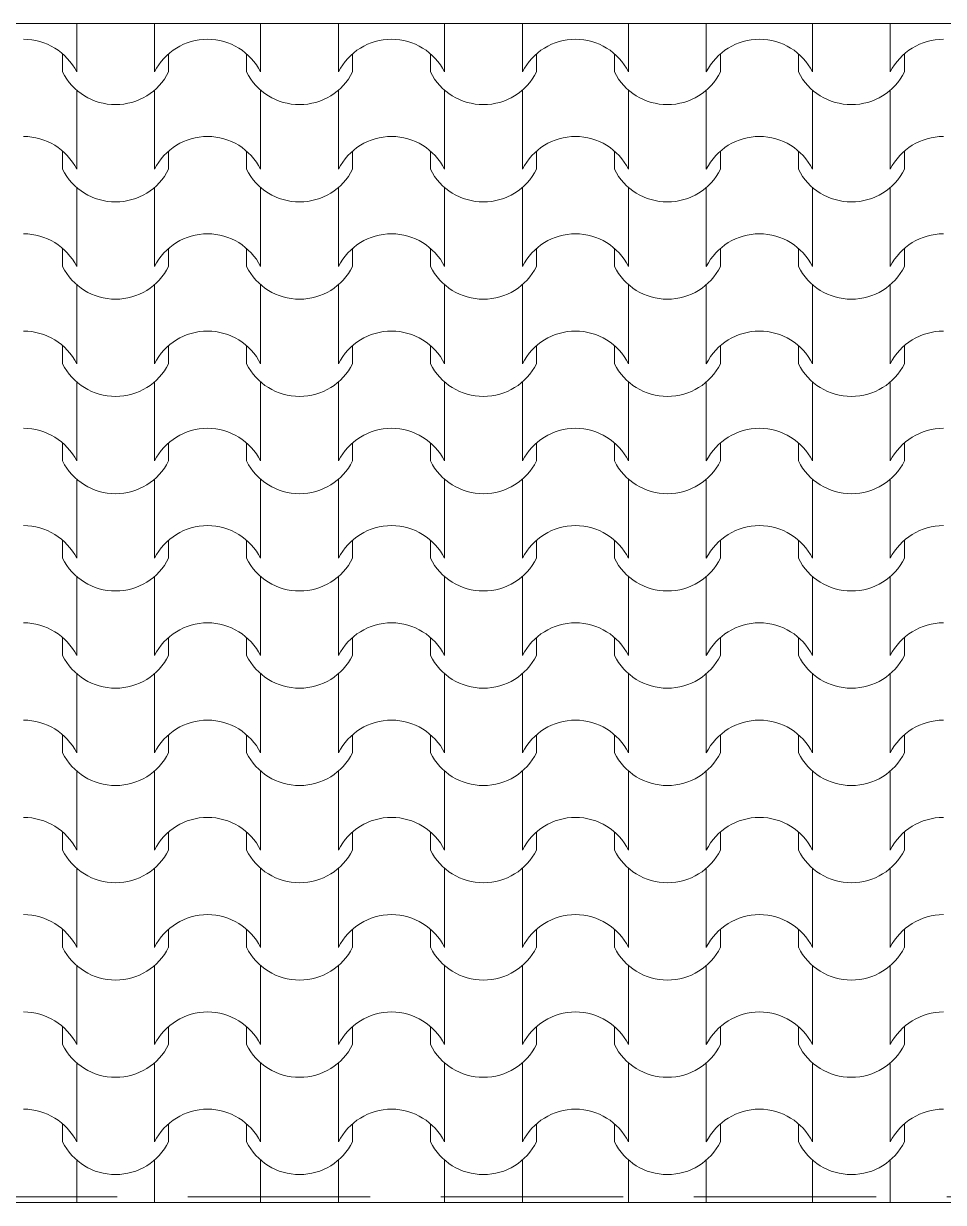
# Model space of a CAD drawing. Header units: millimetres. Extents: x 323482 to 503016, y 8175 to 72038.
# Drawn here: x 465978 to 467401, y 32468 to 34290 of the extents above; entities that cross this region are included whole.
import ezdxf

# ---------------------------------------------------------------- set-up
doc = ezdxf.new("R2010")
doc.units = ezdxf.units.MM
doc.header["$MEASUREMENT"] = 0
doc.linetypes.add('Hidden Line', pattern=[391.222223, 282.222223, -109])
doc.layers.add('2D Drafting - General_Pen_No__101', color=252, linetype='Continuous', lineweight=13)
doc.layers.add('Shell - Roof_Pen_No__120', color=7, linetype='Continuous', lineweight=13)
doc.layers.add('Structural - Bearing_Pen_No__83', color=7, linetype='Continuous', lineweight=13, true_color=0xff9955)

# ---------------------------------------------------------------- blocks, each defined once
blk = doc.blocks.new('*X4')
at = {"layer": '2D Drafting - General_Pen_No__101', "color": 252, "linetype": 'Continuous', "lineweight": 13}
for p, q in [((466060.4, 34290.4), (466060.4, 34276.6)), ((466060.4, 34276.6), (466060.4, 34215.7)), ((466180.6, 34290.4), (466180.6, 34276.6)), ((466180.6, 34276.6), (466180.6, 34215.7)), ((466344.8, 34290.4), (466344.8, 34276.6)), ((466344.8, 34276.6), (466344.8, 34215.7)), ((466465.1, 34290.4), (466465.1, 34276.6)), ((466465.1, 34276.6), (466465.1, 34215.7)), ((466629.3, 34290.4), (466629.3, 34276.6)), ((466629.3, 34276.6), (466629.3, 34215.7)), ((466749.6, 34290.4), (466749.6, 34276.6)), ((466749.6, 34276.6), (466749.6, 34215.7)), ((466913.8, 34290.4), (466913.8, 34276.6)), ((466913.8, 34276.6), (466913.8, 34215.7)), ((467034, 34290.4), (467034, 34276.6)), ((467034, 34276.6), (467034, 34215.7)), ((467198.3, 34290.4), (467198.3, 34276.6)), ((467198.3, 34276.6), (467198.3, 34215.7)), ((467318.5, 34290.4), (467318.5, 34276.6)), ((467318.5, 34276.6), (467318.5, 34215.7)), ((466038.4, 34243.7), (466038.4, 34215.7)), ((466202.6, 34243.7), (466202.6, 34215.7)), ((466322.8, 34243.7), (466322.8, 34215.7)), ((466487.1, 34243.7), (466487.1, 34215.7)), ((466607.3, 34243.7), (466607.3, 34215.7)), ((466771.6, 34243.7), (466771.6, 34215.7)), ((466891.8, 34243.7), (466891.8, 34215.7)), ((467056, 34243.7), (467056, 34215.7)), ((467176.3, 34243.7), (467176.3, 34215.7)), ((467340.5, 34243.7), (467340.5, 34215.7)), ((466060.4, 34187.3), (466060.4, 34126.3)), ((466180.6, 34187.3), (466180.6, 34126.3)), ((466344.8, 34187.3), (466344.8, 34126.3)), ((466465.1, 34187.3), (466465.1, 34126.3)), ((466629.3, 34187.3), (466629.3, 34126.3)), ((466749.6, 34187.3), (466749.6, 34126.3)), ((466913.8, 34187.3), (466913.8, 34126.3)), ((467034, 34187.3), (467034, 34126.3)), ((467198.3, 34187.3), (467198.3, 34126.3)), ((467318.5, 34187.3), (467318.5, 34126.3)), ((466060.4, 34126.3), (466060.4, 34065.3)), ((466180.6, 34126.3), (466180.6, 34065.3)), ((466344.8, 34126.3), (466344.8, 34065.3)), ((466465.1, 34126.3), (466465.1, 34065.3)), ((466629.3, 34126.3), (466629.3, 34065.3)), ((466749.6, 34126.3), (466749.6, 34065.3)), ((466913.8, 34126.3), (466913.8, 34065.3)), ((467034, 34126.3), (467034, 34065.3)), ((467198.3, 34126.3), (467198.3, 34065.3)), ((467318.5, 34126.3), (467318.5, 34065.3)), ((466038.4, 34093.4), (466038.4, 34065.3)), ((466202.6, 34093.4), (466202.6, 34065.3)), ((466322.8, 34093.4), (466322.8, 34065.3)), ((466487.1, 34093.4), (466487.1, 34065.3)), ((466607.3, 34093.4), (466607.3, 34065.3)), ((466771.6, 34093.4), (466771.6, 34065.3)), ((466891.8, 34093.4), (466891.8, 34065.3)), ((467056, 34093.4), (467056, 34065.3)), ((467176.3, 34093.4), (467176.3, 34065.3)), ((467340.5, 34093.4), (467340.5, 34065.3)), ((466060.4, 34036.9), (466060.4, 33976)), ((466180.6, 34036.9), (466180.6, 33976)), ((466344.8, 34036.9), (466344.8, 33976)), ((466465.1, 34036.9), (466465.1, 33976)), ((466629.3, 34036.9), (466629.3, 33976)), ((466749.6, 34036.9), (466749.6, 33976)), ((466913.8, 34036.9), (466913.8, 33976)), ((467034, 34036.9), (467034, 33976)), ((467198.3, 34036.9), (467198.3, 33976)), ((467318.5, 34036.9), (467318.5, 33976)), ((466060.4, 33976), (466060.4, 33915)), ((466180.6, 33976), (466180.6, 33915)), ((466344.8, 33976), (466344.8, 33915)), ((466465.1, 33976), (466465.1, 33915)), ((466629.3, 33976), (466629.3, 33915)), ((466749.6, 33976), (466749.6, 33915)), ((466913.8, 33976), (466913.8, 33915)), ((467034, 33976), (467034, 33915)), ((467198.3, 33976), (467198.3, 33915)), ((467318.5, 33976), (467318.5, 33915)), ((466038.4, 33943), (466038.4, 33915)), ((466202.6, 33943), (466202.6, 33915)), ((466322.8, 33943), (466322.8, 33915)), ((466487.1, 33943), (466487.1, 33915)), ((466607.3, 33943), (466607.3, 33915)), ((466771.6, 33943), (466771.6, 33915)), ((466891.8, 33943), (466891.8, 33915)), ((467056, 33943), (467056, 33915)), ((467176.3, 33943), (467176.3, 33915)), ((467340.5, 33943), (467340.5, 33915)), ((466060.4, 33886.6), (466060.4, 33825.6)), ((466180.6, 33886.6), (466180.6, 33825.6)), ((466344.8, 33886.6), (466344.8, 33825.6)), ((466465.1, 33886.6), (466465.1, 33825.6)), ((466629.3, 33886.6), (466629.3, 33825.6)), ((466749.6, 33886.6), (466749.6, 33825.6)), ((466913.8, 33886.6), (466913.8, 33825.6)), ((467034, 33886.6), (467034, 33825.6)), ((467198.3, 33886.6), (467198.3, 33825.6)), ((467318.5, 33886.6), (467318.5, 33825.6)), ((466060.4, 33825.6), (466060.4, 33764.7)), ((466180.6, 33825.6), (466180.6, 33764.7)), ((466344.8, 33825.6), (466344.8, 33764.7)), ((466465.1, 33825.6), (466465.1, 33764.7)), ((466629.3, 33825.6), (466629.3, 33764.7)), ((466749.6, 33825.6), (466749.6, 33764.7)), ((466913.8, 33825.6), (466913.8, 33764.7)), ((467034, 33825.6), (467034, 33764.7)), ((467198.3, 33825.6), (467198.3, 33764.7)), ((467318.5, 33825.6), (467318.5, 33764.7)), ((466038.4, 33792.7), (466038.4, 33764.7)), ((466202.6, 33792.7), (466202.6, 33764.7)), ((466322.8, 33792.7), (466322.8, 33764.7)), ((466487.1, 33792.7), (466487.1, 33764.7)), ((466607.3, 33792.7), (466607.3, 33764.7)), ((466771.6, 33792.7), (466771.6, 33764.7)), ((466891.8, 33792.7), (466891.8, 33764.7)), ((467056, 33792.7), (467056, 33764.7)), ((467176.3, 33792.7), (467176.3, 33764.7)), ((467340.5, 33792.7), (467340.5, 33764.7)), ((466060.4, 33736.3), (466060.4, 33675.3)), ((466180.6, 33736.3), (466180.6, 33675.3)), ((466344.8, 33736.3), (466344.8, 33675.3)), ((466465.1, 33736.3), (466465.1, 33675.3)), ((466629.3, 33736.3), (466629.3, 33675.3)), ((466749.6, 33736.3), (466749.6, 33675.3)), ((466913.8, 33736.3), (466913.8, 33675.3)), ((467034, 33736.3), (467034, 33675.3)), ((467198.3, 33736.3), (467198.3, 33675.3)), ((467318.5, 33736.3), (467318.5, 33675.3)), ((466060.4, 33675.3), (466060.4, 33614.3)), ((466180.6, 33675.3), (466180.6, 33614.3)), ((466344.8, 33675.3), (466344.8, 33614.3)), ((466465.1, 33675.3), (466465.1, 33614.3)), ((466629.3, 33675.3), (466629.3, 33614.3)), ((466749.6, 33675.3), (466749.6, 33614.3)), ((466913.8, 33675.3), (466913.8, 33614.3)), ((467034, 33675.3), (467034, 33614.3)), ((467198.3, 33675.3), (467198.3, 33614.3)), ((467318.5, 33675.3), (467318.5, 33614.3)), ((466038.4, 33642.3), (466038.4, 33614.3)), ((466202.6, 33642.3), (466202.6, 33614.3)), ((466322.8, 33642.3), (466322.8, 33614.3)), ((466487.1, 33642.3), (466487.1, 33614.3)), ((466607.3, 33642.3), (466607.3, 33614.3)), ((466771.6, 33642.3), (466771.6, 33614.3)), ((466891.8, 33642.3), (466891.8, 33614.3)), ((467056, 33642.3), (467056, 33614.3)), ((467176.3, 33642.3), (467176.3, 33614.3)), ((467340.5, 33642.3), (467340.5, 33614.3)), ((466060.4, 33585.9), (466060.4, 33524.9)), ((466180.6, 33585.9), (466180.6, 33524.9)), ((466344.8, 33585.9), (466344.8, 33524.9)), ((466465.1, 33585.9), (466465.1, 33524.9)), ((466629.3, 33585.9), (466629.3, 33524.9)), ((466749.6, 33585.9), (466749.6, 33524.9)), ((466913.8, 33585.9), (466913.8, 33524.9)), ((467034, 33585.9), (467034, 33524.9)), ((467198.3, 33585.9), (467198.3, 33524.9)), ((467318.5, 33585.9), (467318.5, 33524.9)), ((466060.4, 33524.9), (466060.4, 33464)), ((466180.6, 33524.9), (466180.6, 33464)), ((466344.8, 33524.9), (466344.8, 33464)), ((466465.1, 33524.9), (466465.1, 33464)), ((466629.3, 33524.9), (466629.3, 33464)), ((466749.6, 33524.9), (466749.6, 33464)), ((466913.8, 33524.9), (466913.8, 33464)), ((467034, 33524.9), (467034, 33464)), ((467198.3, 33524.9), (467198.3, 33464)), ((467318.5, 33524.9), (467318.5, 33464)), ((466038.4, 33492), (466038.4, 33464)), ((466202.6, 33492), (466202.6, 33464)), ((466322.8, 33492), (466322.8, 33464)), ((466487.1, 33492), (466487.1, 33464)), ((466607.3, 33492), (466607.3, 33464)), ((466771.6, 33492), (466771.6, 33464)), ((466891.8, 33492), (466891.8, 33464)), ((467056, 33492), (467056, 33464)), ((467176.3, 33492), (467176.3, 33464)), ((467340.5, 33492), (467340.5, 33464)), ((466060.4, 33435.6), (466060.4, 33374.6)), ((466180.6, 33435.6), (466180.6, 33374.6)), ((466344.8, 33435.6), (466344.8, 33374.6)), ((466465.1, 33435.6), (466465.1, 33374.6)), ((466629.3, 33435.6), (466629.3, 33374.6)), ((466749.6, 33435.6), (466749.6, 33374.6)), ((466913.8, 33435.6), (466913.8, 33374.6)), ((467034, 33435.6), (467034, 33374.6)), ((467198.3, 33435.6), (467198.3, 33374.6)), ((467318.5, 33435.6), (467318.5, 33374.6)), ((466060.4, 33374.6), (466060.4, 33313.6)), ((466180.6, 33374.6), (466180.6, 33313.6)), ((466344.8, 33374.6), (466344.8, 33313.6)), ((466465.1, 33374.6), (466465.1, 33313.6)), ((466629.3, 33374.6), (466629.3, 33313.6)), ((466749.6, 33374.6), (466749.6, 33313.6)), ((466913.8, 33374.6), (466913.8, 33313.6)), ((467034, 33374.6), (467034, 33313.6)), ((467198.3, 33374.6), (467198.3, 33313.6)), ((467318.5, 33374.6), (467318.5, 33313.6)), ((466038.4, 33341.7), (466038.4, 33313.6)), ((466202.6, 33341.7), (466202.6, 33313.6)), ((466322.8, 33341.7), (466322.8, 33313.6)), ((466487.1, 33341.7), (466487.1, 33313.6)), ((466607.3, 33341.7), (466607.3, 33313.6)), ((466771.6, 33341.7), (466771.6, 33313.6)), ((466891.8, 33341.7), (466891.8, 33313.6)), ((467056, 33341.7), (467056, 33313.6)), ((467176.3, 33341.7), (467176.3, 33313.6)), ((467340.5, 33341.7), (467340.5, 33313.6)), ((466060.4, 33285.2), (466060.4, 33224.3)), ((466180.6, 33285.2), (466180.6, 33224.3)), ((466344.8, 33285.2), (466344.8, 33224.3)), ((466465.1, 33285.2), (466465.1, 33224.3)), ((466629.3, 33285.2), (466629.3, 33224.3)), ((466749.6, 33285.2), (466749.6, 33224.3)), ((466913.8, 33285.2), (466913.8, 33224.3)), ((467034, 33285.2), (467034, 33224.3)), ((467198.3, 33285.2), (467198.3, 33224.3)), ((467318.5, 33285.2), (467318.5, 33224.3)), ((466060.4, 33224.3), (466060.4, 33163.3)), ((466180.6, 33224.3), (466180.6, 33163.3)), ((466344.8, 33224.3), (466344.8, 33163.3)), ((466465.1, 33224.3), (466465.1, 33163.3)), ((466629.3, 33224.3), (466629.3, 33163.3)), ((466749.6, 33224.3), (466749.6, 33163.3)), ((466913.8, 33224.3), (466913.8, 33163.3)), ((467034, 33224.3), (467034, 33163.3)), ((467198.3, 33224.3), (467198.3, 33163.3)), ((467318.5, 33224.3), (467318.5, 33163.3)), ((466038.4, 33191.3), (466038.4, 33163.3)), ((466202.6, 33191.3), (466202.6, 33163.3)), ((466322.8, 33191.3), (466322.8, 33163.3)), ((466487.1, 33191.3), (466487.1, 33163.3)), ((466607.3, 33191.3), (466607.3, 33163.3)), ((466771.6, 33191.3), (466771.6, 33163.3)), ((466891.8, 33191.3), (466891.8, 33163.3)), ((467056, 33191.3), (467056, 33163.3)), ((467176.3, 33191.3), (467176.3, 33163.3)), ((467340.5, 33191.3), (467340.5, 33163.3)), ((466060.4, 33134.9), (466060.4, 33073.9)), ((466180.6, 33134.9), (466180.6, 33073.9)), ((466344.8, 33134.9), (466344.8, 33073.9)), ((466465.1, 33134.9), (466465.1, 33073.9)), ((466629.3, 33134.9), (466629.3, 33073.9)), ((466749.6, 33134.9), (466749.6, 33073.9)), ((466913.8, 33134.9), (466913.8, 33073.9)), ((467034, 33134.9), (467034, 33073.9)), ((467198.3, 33134.9), (467198.3, 33073.9)), ((467318.5, 33134.9), (467318.5, 33073.9)), ((466060.4, 33073.9), (466060.4, 33013)), ((466180.6, 33073.9), (466180.6, 33013)), ((466344.8, 33073.9), (466344.8, 33013)), ((466465.1, 33073.9), (466465.1, 33013)), ((466629.3, 33073.9), (466629.3, 33013)), ((466749.6, 33073.9), (466749.6, 33013)), ((466913.8, 33073.9), (466913.8, 33013)), ((467034, 33073.9), (467034, 33013)), ((467198.3, 33073.9), (467198.3, 33013)), ((467318.5, 33073.9), (467318.5, 33013)), ((466038.4, 33041), (466038.4, 33013)), ((466202.6, 33041), (466202.6, 33013)), ((466322.8, 33041), (466322.8, 33013)), ((466487.1, 33041), (466487.1, 33013)), ((466607.3, 33041), (466607.3, 33013)), ((466771.6, 33041), (466771.6, 33013)), ((466891.8, 33041), (466891.8, 33013)), ((467056, 33041), (467056, 33013)), ((467176.3, 33041), (467176.3, 33013)), ((467340.5, 33041), (467340.5, 33013)), ((466060.4, 32984.6), (466060.4, 32923.6)), ((466180.6, 32984.6), (466180.6, 32923.6)), ((466344.8, 32984.6), (466344.8, 32923.6)), ((466465.1, 32984.6), (466465.1, 32923.6)), ((466629.3, 32984.6), (466629.3, 32923.6)), ((466749.6, 32984.6), (466749.6, 32923.6)), ((466913.8, 32984.6), (466913.8, 32923.6)), ((467034, 32984.6), (467034, 32923.6)), ((467198.3, 32984.6), (467198.3, 32923.6)), ((467318.5, 32984.6), (467318.5, 32923.6)), ((466060.4, 32923.6), (466060.4, 32862.6)), ((466180.6, 32923.6), (466180.6, 32862.6)), ((466344.8, 32923.6), (466344.8, 32862.6)), ((466465.1, 32923.6), (466465.1, 32862.6)), ((466629.3, 32923.6), (466629.3, 32862.6)), ((466749.6, 32923.6), (466749.6, 32862.6)), ((466913.8, 32923.6), (466913.8, 32862.6)), ((467034, 32923.6), (467034, 32862.6)), ((467198.3, 32923.6), (467198.3, 32862.6)), ((467318.5, 32923.6), (467318.5, 32862.6)), ((466038.4, 32890.7), (466038.4, 32862.6)), ((466202.6, 32890.7), (466202.6, 32862.6)), ((466322.8, 32890.7), (466322.8, 32862.6)), ((466487.1, 32890.7), (466487.1, 32862.6)), ((466607.3, 32890.7), (466607.3, 32862.6)), ((466771.6, 32890.7), (466771.6, 32862.6)), ((466891.8, 32890.7), (466891.8, 32862.6)), ((467056, 32890.7), (467056, 32862.6)), ((467176.3, 32890.7), (467176.3, 32862.6)), ((467340.5, 32890.7), (467340.5, 32862.6)), ((466060.4, 32834.2), (466060.4, 32773.3)), ((466180.6, 32834.2), (466180.6, 32773.3)), ((466344.8, 32834.2), (466344.8, 32773.3)), ((466465.1, 32834.2), (466465.1, 32773.3)), ((466629.3, 32834.2), (466629.3, 32773.3)), ((466749.6, 32834.2), (466749.6, 32773.3)), ((466913.8, 32834.2), (466913.8, 32773.3)), ((467034, 32834.2), (467034, 32773.3)), ((467198.3, 32834.2), (467198.3, 32773.3)), ((467318.5, 32834.2), (467318.5, 32773.3)), ((466060.4, 32773.3), (466060.4, 32712.3)), ((466180.6, 32773.3), (466180.6, 32712.3)), ((466344.8, 32773.3), (466344.8, 32712.3)), ((466465.1, 32773.3), (466465.1, 32712.3)), ((466629.3, 32773.3), (466629.3, 32712.3)), ((466749.6, 32773.3), (466749.6, 32712.3)), ((466913.8, 32773.3), (466913.8, 32712.3)), ((467034, 32773.3), (467034, 32712.3)), ((467198.3, 32773.3), (467198.3, 32712.3)), ((467318.5, 32773.3), (467318.5, 32712.3)), ((466038.4, 32740.3), (466038.4, 32712.3)), ((466202.6, 32740.3), (466202.6, 32712.3)), ((466322.8, 32740.3), (466322.8, 32712.3)), ((466487.1, 32740.3), (466487.1, 32712.3)), ((466607.3, 32740.3), (466607.3, 32712.3)), ((466771.6, 32740.3), (466771.6, 32712.3)), ((466891.8, 32740.3), (466891.8, 32712.3)), ((467056, 32740.3), (467056, 32712.3)), ((467176.3, 32740.3), (467176.3, 32712.3)), ((467340.5, 32740.3), (467340.5, 32712.3)), ((466060.4, 32683.9), (466060.4, 32622.9)), ((466180.6, 32683.9), (466180.6, 32622.9)), ((466344.8, 32683.9), (466344.8, 32622.9)), ((466465.1, 32683.9), (466465.1, 32622.9)), ((466629.3, 32683.9), (466629.3, 32622.9)), ((466749.6, 32683.9), (466749.6, 32622.9)), ((466913.8, 32683.9), (466913.8, 32622.9)), ((467034, 32683.9), (467034, 32622.9)), ((467198.3, 32683.9), (467198.3, 32622.9)), ((467318.5, 32683.9), (467318.5, 32622.9)), ((466060.4, 32622.9), (466060.4, 32562)), ((466180.6, 32622.9), (466180.6, 32562)), ((466344.8, 32622.9), (466344.8, 32562)), ((466465.1, 32622.9), (466465.1, 32562)), ((466629.3, 32622.9), (466629.3, 32562)), ((466749.6, 32622.9), (466749.6, 32562)), ((466913.8, 32622.9), (466913.8, 32562)), ((467034, 32622.9), (467034, 32562)), ((467198.3, 32622.9), (467198.3, 32562)), ((467318.5, 32622.9), (467318.5, 32562)), ((466038.4, 32590), (466038.4, 32562)), ((466202.6, 32590), (466202.6, 32562)), ((466322.8, 32590), (466322.8, 32562)), ((466487.1, 32590), (466487.1, 32562)), ((466607.3, 32590), (466607.3, 32562)), ((466771.6, 32590), (466771.6, 32562)), ((466891.8, 32590), (466891.8, 32562)), ((467056, 32590), (467056, 32562)), ((467176.3, 32590), (467176.3, 32562)), ((467340.5, 32590), (467340.5, 32562)), ((466060.4, 32533.6), (466060.4, 32472.6)), ((466180.6, 32533.6), (466180.6, 32472.6)), ((466344.8, 32533.6), (466344.8, 32472.6)), ((466465.1, 32533.6), (466465.1, 32472.6)), ((466629.3, 32533.6), (466629.3, 32472.6)), ((466749.6, 32533.6), (466749.6, 32472.6)), ((466913.8, 32533.6), (466913.8, 32472.6)), ((467034, 32533.6), (467034, 32472.6)), ((467198.3, 32533.6), (467198.3, 32472.6)), ((467318.5, 32533.6), (467318.5, 32472.6)), ((466060.4, 32472.6), (466060.4, 32468.3)), ((466180.6, 32472.6), (466180.6, 32468.3)), ((466344.8, 32472.6), (466344.8, 32468.3)), ((466465.1, 32472.6), (466465.1, 32468.3)), ((466629.3, 32472.6), (466629.3, 32468.3)), ((466749.6, 32472.6), (466749.6, 32468.3)), ((466913.8, 32472.6), (466913.8, 32468.3)), ((467034, 32472.6), (467034, 32468.3)), ((467198.3, 32472.6), (467198.3, 32468.3)), ((467318.5, 32472.6), (467318.5, 32468.3))]:
    blk.add_line(p, q, dxfattribs=at)
for centre, radius, start, end in [((465978, 34173.7), 92.5, 26.9885, 89.8295), ((466263, 34173.7), 92.5, 90.1705, 153.0115), ((466262.4, 34173.7), 92.5, 26.9885, 89.8295), ((466547.5, 34173.7), 92.5, 90.1705, 153.0115), ((466546.9, 34173.7), 92.5, 26.9885, 89.8295), ((466832, 34173.7), 92.5, 90.1705, 153.0115), ((466831.4, 34173.7), 92.5, 26.9885, 89.8295), ((467116.4, 34173.7), 92.5, 90.1705, 153.0115), ((467115.9, 34173.7), 92.5, 26.9885, 89.8295), ((467400.9, 34173.7), 92.5, 90.1705, 153.0115), ((466120.5, 34257), 91.9, 206.7044, 333.2956), ((466405, 34257), 91.9, 206.7044, 333.2956), ((466689.4, 34257), 91.9, 206.7044, 333.2956), ((466973.9, 34257), 91.9, 206.7044, 333.2956), ((467258.4, 34257), 91.9, 206.7044, 333.2956), ((465978, 34023.4), 92.5, 26.9885, 89.8295), ((466263, 34023.4), 92.5, 90.1705, 153.0115), ((466262.4, 34023.4), 92.5, 26.9885, 89.8295), ((466547.5, 34023.4), 92.5, 90.1705, 153.0115), ((466546.9, 34023.4), 92.5, 26.9885, 89.8295), ((466832, 34023.4), 92.5, 90.1705, 153.0115), ((466831.4, 34023.4), 92.5, 26.9885, 89.8295), ((467116.4, 34023.4), 92.5, 90.1705, 153.0115), ((467115.9, 34023.4), 92.5, 26.9885, 89.8295), ((467400.9, 34023.4), 92.5, 90.1705, 153.0115), ((466120.5, 34106.6), 91.9, 206.7044, 333.2956), ((466405, 34106.6), 91.9, 206.7044, 333.2956), ((466689.4, 34106.6), 91.9, 206.7044, 333.2956), ((466973.9, 34106.6), 91.9, 206.7044, 333.2956), ((467258.4, 34106.6), 91.9, 206.7044, 333.2956), ((465978, 33873), 92.5, 26.9885, 89.8295), ((466263, 33873), 92.5, 90.1705, 153.0115), ((466262.4, 33873), 92.5, 26.9885, 89.8295), ((466547.5, 33873), 92.5, 90.1705, 153.0115), ((466546.9, 33873), 92.5, 26.9885, 89.8295), ((466832, 33873), 92.5, 90.1705, 153.0115), ((466831.4, 33873), 92.5, 26.9885, 89.8295), ((467116.4, 33873), 92.5, 90.1705, 153.0115), ((467115.9, 33873), 92.5, 26.9885, 89.8295), ((467400.9, 33873), 92.5, 90.1705, 153.0115), ((466120.5, 33956.3), 91.9, 206.7044, 333.2956), ((466405, 33956.3), 91.9, 206.7044, 333.2956), ((466689.4, 33956.3), 91.9, 206.7044, 333.2956), ((466973.9, 33956.3), 91.9, 206.7044, 333.2956), ((467258.4, 33956.3), 91.9, 206.7044, 333.2956), ((465978, 33722.7), 92.5, 26.9885, 89.8295), ((466263, 33722.7), 92.5, 90.1705, 153.0115), ((466262.4, 33722.7), 92.5, 26.9885, 89.8295), ((466547.5, 33722.7), 92.5, 90.1705, 153.0115), ((466546.9, 33722.7), 92.5, 26.9885, 89.8295), ((466832, 33722.7), 92.5, 90.1705, 153.0115), ((466831.4, 33722.7), 92.5, 26.9885, 89.8295), ((467116.4, 33722.7), 92.5, 90.1705, 153.0115), ((467115.9, 33722.7), 92.5, 26.9885, 89.8295), ((467400.9, 33722.7), 92.5, 90.1705, 153.0115), ((466120.5, 33806), 91.9, 206.7044, 333.2956), ((466405, 33806), 91.9, 206.7044, 333.2956), ((466689.4, 33806), 91.9, 206.7044, 333.2956), ((466973.9, 33806), 91.9, 206.7044, 333.2956), ((467258.4, 33806), 91.9, 206.7044, 333.2956), ((465978, 33572.4), 92.5, 26.9885, 89.8295), ((466263, 33572.4), 92.5, 90.1705, 153.0115), ((466262.4, 33572.4), 92.5, 26.9885, 89.8295), ((466547.5, 33572.4), 92.5, 90.1705, 153.0115), ((466546.9, 33572.4), 92.5, 26.9885, 89.8295), ((466832, 33572.4), 92.5, 90.1705, 153.0115), ((466831.4, 33572.4), 92.5, 26.9885, 89.8295), ((467116.4, 33572.4), 92.5, 90.1705, 153.0115), ((467115.9, 33572.4), 92.5, 26.9885, 89.8295), ((467400.9, 33572.4), 92.5, 90.1705, 153.0115), ((466120.5, 33655.6), 91.9, 206.7044, 333.2956), ((466405, 33655.6), 91.9, 206.7044, 333.2956), ((466689.4, 33655.6), 91.9, 206.7044, 333.2956), ((466973.9, 33655.6), 91.9, 206.7044, 333.2956), ((467258.4, 33655.6), 91.9, 206.7044, 333.2956), ((465978, 33422), 92.5, 26.9885, 89.8295), ((466263, 33422), 92.5, 90.1705, 153.0115), ((466262.4, 33422), 92.5, 26.9885, 89.8295), ((466547.5, 33422), 92.5, 90.1705, 153.0115), ((466546.9, 33422), 92.5, 26.9885, 89.8295), ((466832, 33422), 92.5, 90.1705, 153.0115), ((466831.4, 33422), 92.5, 26.9885, 89.8295), ((467116.4, 33422), 92.5, 90.1705, 153.0115), ((467115.9, 33422), 92.5, 26.9885, 89.8295), ((467400.9, 33422), 92.5, 90.1705, 153.0115), ((466120.5, 33505.3), 91.9, 206.7044, 333.2956), ((466405, 33505.3), 91.9, 206.7044, 333.2956), ((466689.4, 33505.3), 91.9, 206.7044, 333.2956), ((466973.9, 33505.3), 91.9, 206.7044, 333.2956), ((467258.4, 33505.3), 91.9, 206.7044, 333.2956), ((465978, 33271.7), 92.5, 26.9885, 89.8295), ((466263, 33271.7), 92.5, 90.1705, 153.0115), ((466262.4, 33271.7), 92.5, 26.9885, 89.8295), ((466547.5, 33271.7), 92.5, 90.1705, 153.0115), ((466546.9, 33271.7), 92.5, 26.9885, 89.8295), ((466832, 33271.7), 92.5, 90.1705, 153.0115), ((466831.4, 33271.7), 92.5, 26.9885, 89.8295), ((467116.4, 33271.7), 92.5, 90.1705, 153.0115), ((467115.9, 33271.7), 92.5, 26.9885, 89.8295), ((467400.9, 33271.7), 92.5, 90.1705, 153.0115), ((466120.5, 33355), 91.9, 206.7044, 333.2956), ((466405, 33355), 91.9, 206.7044, 333.2956), ((466689.4, 33355), 91.9, 206.7044, 333.2956), ((466973.9, 33355), 91.9, 206.7044, 333.2956), ((467258.4, 33355), 91.9, 206.7044, 333.2956), ((465978, 33121.3), 92.5, 26.9885, 89.8295), ((466263, 33121.3), 92.5, 90.1705, 153.0115), ((466262.4, 33121.3), 92.5, 26.9885, 89.8295), ((466547.5, 33121.3), 92.5, 90.1705, 153.0115), ((466546.9, 33121.3), 92.5, 26.9885, 89.8295), ((466832, 33121.3), 92.5, 90.1705, 153.0115), ((466831.4, 33121.3), 92.5, 26.9885, 89.8295), ((467116.4, 33121.3), 92.5, 90.1705, 153.0115), ((467115.9, 33121.3), 92.5, 26.9885, 89.8295), ((467400.9, 33121.3), 92.5, 90.1705, 153.0115), ((466120.5, 33204.6), 91.9, 206.7044, 333.2956), ((466405, 33204.6), 91.9, 206.7044, 333.2956), ((466689.4, 33204.6), 91.9, 206.7044, 333.2956), ((466973.9, 33204.6), 91.9, 206.7044, 333.2956), ((467258.4, 33204.6), 91.9, 206.7044, 333.2956), ((465978, 32971), 92.5, 26.9885, 89.8295), ((466263, 32971), 92.5, 90.1705, 153.0115), ((466262.4, 32971), 92.5, 26.9885, 89.8295), ((466547.5, 32971), 92.5, 90.1705, 153.0115), ((466546.9, 32971), 92.5, 26.9885, 89.8295), ((466832, 32971), 92.5, 90.1705, 153.0115), ((466831.4, 32971), 92.5, 26.9885, 89.8295), ((467116.4, 32971), 92.5, 90.1705, 153.0115), ((467115.9, 32971), 92.5, 26.9885, 89.8295), ((467400.9, 32971), 92.5, 90.1705, 153.0115), ((466120.5, 33054.3), 91.9, 206.7044, 333.2956), ((466405, 33054.3), 91.9, 206.7044, 333.2956), ((466689.4, 33054.3), 91.9, 206.7044, 333.2956), ((466973.9, 33054.3), 91.9, 206.7044, 333.2956), ((467258.4, 33054.3), 91.9, 206.7044, 333.2956), ((465978, 32820.7), 92.5, 26.9885, 89.8295), ((466263, 32820.7), 92.5, 90.1705, 153.0115), ((466262.4, 32820.7), 92.5, 26.9885, 89.8295), ((466547.5, 32820.7), 92.5, 90.1705, 153.0115), ((466546.9, 32820.7), 92.5, 26.9885, 89.8295), ((466832, 32820.7), 92.5, 90.1705, 153.0115), ((466831.4, 32820.7), 92.5, 26.9885, 89.8295), ((467116.4, 32820.7), 92.5, 90.1705, 153.0115), ((467115.9, 32820.7), 92.5, 26.9885, 89.8295), ((467400.9, 32820.7), 92.5, 90.1705, 153.0115), ((466120.5, 32903.9), 91.9, 206.7044, 333.2956), ((466405, 32903.9), 91.9, 206.7044, 333.2956), ((466689.4, 32903.9), 91.9, 206.7044, 333.2956), ((466973.9, 32903.9), 91.9, 206.7044, 333.2956), ((467258.4, 32903.9), 91.9, 206.7044, 333.2956), ((465978, 32670.3), 92.5, 26.9885, 89.8295), ((466263, 32670.3), 92.5, 90.1705, 153.0115), ((466262.4, 32670.3), 92.5, 26.9885, 89.8295), ((466547.5, 32670.3), 92.5, 90.1705, 153.0115), ((466546.9, 32670.3), 92.5, 26.9885, 89.8295), ((466832, 32670.3), 92.5, 90.1705, 153.0115), ((466831.4, 32670.3), 92.5, 26.9885, 89.8295), ((467116.4, 32670.3), 92.5, 90.1705, 153.0115), ((467115.9, 32670.3), 92.5, 26.9885, 89.8295), ((467400.9, 32670.3), 92.5, 90.1705, 153.0115), ((466120.5, 32753.6), 91.9, 206.7044, 333.2956), ((466405, 32753.6), 91.9, 206.7044, 333.2956), ((466689.4, 32753.6), 91.9, 206.7044, 333.2956), ((466973.9, 32753.6), 91.9, 206.7044, 333.2956), ((467258.4, 32753.6), 91.9, 206.7044, 333.2956), ((465978, 32520), 92.5, 26.9885, 89.8295), ((466263, 32520), 92.5, 90.1705, 153.0115), ((466262.4, 32520), 92.5, 26.9885, 89.8295), ((466547.5, 32520), 92.5, 90.1705, 153.0115), ((466546.9, 32520), 92.5, 26.9885, 89.8295), ((466832, 32520), 92.5, 90.1705, 153.0115), ((466831.4, 32520), 92.5, 26.9885, 89.8295), ((467116.4, 32520), 92.5, 90.1705, 153.0115), ((467115.9, 32520), 92.5, 26.9885, 89.8295), ((467400.9, 32520), 92.5, 90.1705, 153.0115), ((466120.5, 32603.3), 91.9, 206.7044, 333.2956), ((466405, 32603.3), 91.9, 206.7044, 333.2956), ((466689.4, 32603.3), 91.9, 206.7044, 333.2956), ((466973.9, 32603.3), 91.9, 206.7044, 333.2956), ((467258.4, 32603.3), 91.9, 206.7044, 333.2956)]:
    blk.add_arc(centre, radius, start, end, dxfattribs=at)
blk = doc.blocks.new('Fill_2', base_point=(0, 1500))
at = {"layer": '2D Drafting - General_Pen_No__101', "color": 252, "linetype": 'Continuous', "lineweight": 13}
blk.add_blockref('*X4', (0, 0), dxfattribs=at)

msp = doc.modelspace()

# ---------------------------------------------------------------- linework, layer by layer
at = {"layer": 'Shell - Roof_Pen_No__120', "color": 7, "linetype": 'Continuous', "lineweight": 13}
for p, q in [((475293.1, 34290.4), (449846.1, 34290.4)), ((464697.1, 32468.3), (475293.1, 32468.3))]:
    msp.add_line(p, q, dxfattribs=at)
at = {"layer": 'Structural - Bearing_Pen_No__83', "color": 21, "linetype": 'Hidden Line', "lineweight": 13, "true_color": 0xff9955}
for p, q in [((499376.9, 34290.4), (447887.3, 34290.4)), ((499376.9, 32477.2), (447887.3, 32477.2))]:
    msp.add_line(p, q, dxfattribs=at)

# ---------------------------------------------------------------- block references
at = {"layer": '2D Drafting - General_Pen_No__101', "color": 252, "linetype": 'Continuous', "lineweight": 13}
msp.add_blockref('Fill_2', (0, 1500), dxfattribs=at)

doc.saveas('drawing.dxf')
